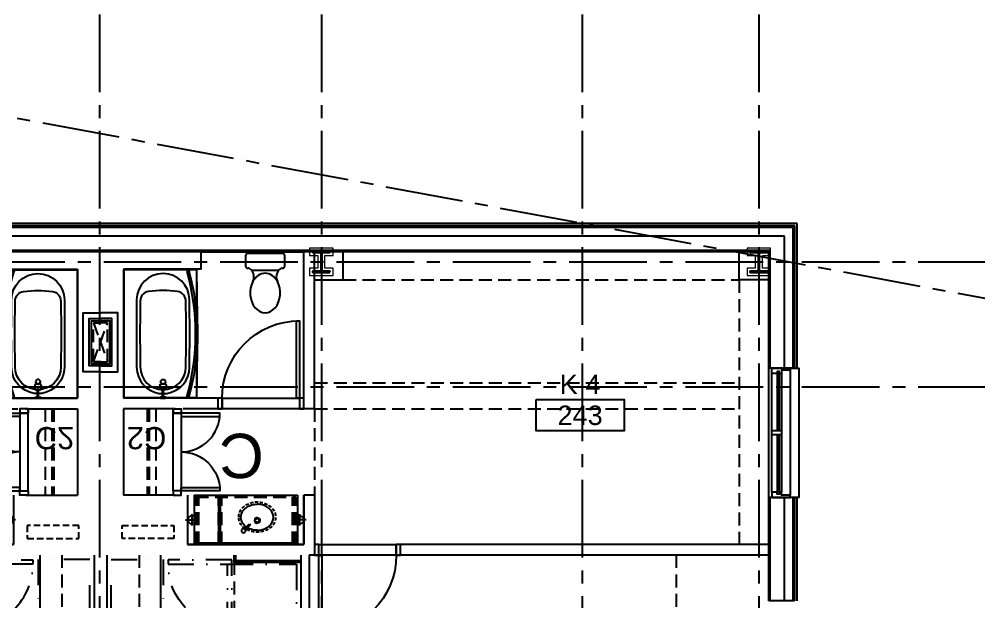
# Model space of a CAD drawing. Header units: inches. Extents: x -3700 to 348, y -844 to 2341.
# Drawn here: x -1945.3 to -1500.4, y 959.6 to 1229.6 of the extents above; entities that cross this region are included whole.
import ezdxf
from ezdxf.enums import TextEntityAlignment as Align
from ezdxf.xclip import XClip

# ---------------------------------------------------------------- set-up
doc = ezdxf.new("R2010")
doc.units = ezdxf.units.IN
doc.header["$LTSCALE"] = 48
doc.header["$MEASUREMENT"] = 0
doc.header["$XCLIPFRAME"] = 0
for name, pattern in [('CENTER2', [1.125, 0.75, -0.125, 0.125, -0.125]), ('DASHDOT2', [0.5, 0.25, -0.125, 0, -0.125]), ('HIDDEN', [0.375, 0.25, -0.125]), ('HIDDEN2', [0.1875, 0.125, -0.0625])]:
    doc.linetypes.add(name, pattern=pattern)
doc.layers.get('0').update_dxf_attribs({"color": 253})
for name, color, linetype, lineweight in [('A-Detl-Hatch', 253, 'Continuous', 18), ('S-Detl-Hatch', 253, 'Continuous', 18), ('S-Detl-Wide', 253, 'Continuous', 35)]:
    doc.layers.add(name, color=color, linetype=linetype, lineweight=lineweight)
for name, color, linetype in [('A-Door', 253, 'Continuous'), ('A-Door-Head', 253, 'Continuous'), ('A-Eqpm', 253, 'Continuous'), ('A-Eqpm-NIC', 253, 'DASHDOT2'), ('A-Flor-Case', 253, 'Continuous'), ('A-Flor-Case-Hidden', 253, 'HIDDEN2'), ('A-Flor-Outline', 253, 'Continuous'), ('A-Flor-Ovhd', 253, 'HIDDEN2'), ('A-Flor-Pfix', 253, 'Continuous'), ('A-Flor-Soffit', 253, 'HIDDEN2'), ('A-Flor-Spcl', 253, 'Continuous'), ('A-Flor-Wall Mtd Fixture', 253, 'Continuous'), ('A-Glaz', 253, 'Continuous'), ('A-Glaz-Sill', 253, 'Continuous'), ('A-Grid(3-32)', 253, 'CENTER2'), ('A-HVAC', 253, 'HIDDEN2'), ('A-Tag-Rm(3-32)', 253, 'Continuous'), ('A-Wall-Full', 253, 'Continuous'), ('A-Wall-Hatch', 253, 'Continuous')]:
    doc.layers.add(name, color=color, linetype=linetype)
doc.layers.add('G-Anno-View', color=253, linetype='Continuous', lineweight=18, plot=False)
doc.styles.add('G1DIM', font='arial.ttf')
doc.styles.get("Standard").update_dxf_attribs({"font": 'arial.ttf'})

# ---------------------------------------------------------------- blocks, each defined once
blk = doc.blocks.new('*U9')
at = {"layer": 'A-Detl-Hatch'}
h = blk.add_hatch(dxfattribs=at)
h.set_pattern_fill('ANSI32', color=256, scale=6, style=0)
h.set_pattern_definition([(45, (0, -4.865), (-1.590990257669732, 1.590990257669732), []), (45, (1.06066017, -4.865), (-1.590990257669732, 1.590990257669732), [])])
edge = h.paths.add_edge_path()
edge.add_line((3.98, -9.73), (3.98, -9.295000000000002))
edge.add_line((3.98, -9.295000000000002), (0.645, -9.295000000000002))
edge.add_arc((0.645, -8.795000000000002), 0.5, 180, 270, ccw=False)
edge.add_line((0.145, -8.795000000000002), (0.145, -0.9349999999999996))
edge.add_arc((0.645, -0.9349999999999996), 0.5, 90, 180, ccw=False)
edge.add_line((0.645, -0.4349999999999996), (3.98, -0.4349999999999996))
edge.add_line((3.98, -0.4349999999999996), (3.98, 0))
edge.add_line((3.98, 0), (-3.98, 0))
edge.add_line((-3.98, 0), (-3.98, -0.4349999999999996))
edge.add_line((-3.98, -0.4349999999999996), (-0.645, -0.4349999999999996))
edge.add_arc((-0.645, -0.9349999999999996), 0.5, 0, 90, ccw=False)
edge.add_line((-0.145, -0.9349999999999996), (-0.145, -8.795000000000002))
edge.add_arc((-0.645, -8.795000000000002), 0.5, -90, 0, ccw=False)
edge.add_line((-0.645, -9.295000000000002), (-3.98, -9.295000000000002))
edge.add_line((-3.98, -9.295000000000002), (-3.98, -9.73))
edge.add_line((-3.98, -9.73), (3.98, -9.73))
at = {"color": 0, "linetype": 'ByBlock'}
blk.add_lwpolyline([(3.98, -9.73), (3.98, -9.295000000000002), (0.645, -9.295000000000002, -0.414213562373095), (0.145, -8.795000000000002), (0.145, -0.9349999999999996, -0.414213562373095), (0.645, -0.4349999999999996), (3.98, -0.4349999999999996), (3.98, 0), (-3.98, 0), (-3.98, -0.4349999999999996), (-0.645, -0.4349999999999996, -0.414213562373095), (-0.145, -0.9349999999999996), (-0.145, -8.795000000000002, -0.414213562373095), (-0.645, -9.295000000000002), (-3.98, -9.295000000000002), (-3.98, -9.73)], format="xyb", close=True, dxfattribs=at)
blk = doc.blocks.new('W10X33')
at = {"layer": 'S-Detl-Hatch'}
blk.add_lwpolyline([(13773.28084524832, -7309.777745052937), (13773.28084524832, -7306.342745052938), (13769.44584524832, -7306.342745052938), (13769.44584524832, -7300.482745052938), (13773.28084524832, -7300.482745052938), (13773.28084524832, -7297.047745052938), (13762.32084524832, -7297.047745052938), (13762.32084524832, -7300.482745052938), (13766.15584524832, -7300.482745052938), (13766.15584524832, -7306.342745052938), (13762.32084524832, -7306.342745052938), (13762.32084524832, -7309.777745052937)], close=True, dxfattribs=at)
at = {"layer": 'S-Detl-Wide'}
blk.add_blockref('*U9', (13767.80084524832, -7298.547745052938), dxfattribs=at)
blk = doc.blocks.new('2ND FLOOR - STRUCTURAL GRID')
at = {"layer": 'A-Grid(3-32)'}
for p, q in [((9776.49939669304, -7426.007197794599), (9776.49939669304, -9409.767600574543)), ((9879.499396693041, -7426.007197794599), (9879.499396693041, -9409.767600574543)), ((10000.49939669304, -7426.007197794599), (10000.49939669304, -9409.767600574543)), ((10082.49939669304, -7426.007197794599), (10082.49939669304, -9409.767600574543)), ((8104.499396678264, -7709.465475131517), (11912.49939667826, -8419.247450184206)), ((8104.499396678264, -8080.75), (11912.49939667826, -8080.75)), ((8104.499396678264, -8138.750000000011), (11912.49939667826, -8138.75000000004))]:
    blk.add_line(p, q, dxfattribs=at)
for p in [(-3888.301448555279, -777.3372549470623), (-3685.301448555278, -777.3372549470623)]:
    blk.add_blockref('W10X33', p)
blk = doc.blocks.new('36in door')
blk.add_lwpolyline([(-1.5, -36), (0, -36), (0, 0), (-1.5, 0)], close=True)
blk.add_arc((0, 0), 36, 180, 270)
blk = doc.blocks.new('HVAC UNIT NICHE')
at = {"layer": 'A-Door-Head'}
blk.add_lwpolyline([(4, 0), (28.5, 0), (28.5, -3.75), (4, -3.75)], close=True, dxfattribs=at)
at = {"layer": 'A-HVAC'}
for p, q in [((4.25, 0), (28.25, -24)), ((4.25, -24), (28.25, 0))]:
    blk.add_line(p, q, dxfattribs=at)
for points in [[(3.25, 0), (29.25, 0), (29.25, 0.5), (3.25, 0.5)], [(4.25, -24), (28.25, -24), (28.25, 0), (4.25, 0)]]:
    blk.add_lwpolyline(points, close=True, dxfattribs=at)
for centre in [(21.13149404000433, -24.99996672193265), (23.74759992826148, -24.99996672193265), (26.36370581651863, -24.99996672193265)]:
    blk.add_circle(centre, 1, dxfattribs=at)
at = {"layer": 'A-Wall-Full'}
for p, q in [((4, 0), (0, 0)), ((4, -3.75), (4, 0)), ((28.5, 0), (33.25, 0)), ((28.5, -3.75), (28.5, 0)), ((33.25, 0), (33.25, -26)), ((4, -3.75), (0, -3.75)), ((28.5, -3.75), (29.5, -3.75)), ((29.5, -3.75), (29.5, -26))]:
    blk.add_line(p, q, dxfattribs=at)
blk = doc.blocks.new('18in door')
blk.add_lwpolyline([(0, 0), (1.5, 0), (1.5, 18), (0, 18)], close=True)
blk.add_arc((0, 0), 18, 0, 90)
blk = doc.blocks.new('Suite Closet 2')
at = {"layer": 'A-Door'}
for points in [[(1, -25), (4.75, -25), (4.75, -23), (1, -23)], [(1, -61), (4.75, -61), (4.75, -63), (1, -63)]]:
    blk.add_lwpolyline(points, close=True, dxfattribs=at)
at = {"layer": 'A-Door-Head'}
blk.add_lwpolyline([(1, -25), (4.75, -25), (4.75, -61), (1, -61)], close=True, dxfattribs=at)
at = {"layer": 'A-Flor-Ovhd'}
for p, q in [((12.75, -63), (12.75, -23)), ((15.75, -63), (15.75, -23)), ((16.75, -63), (16.75, -23))]:
    blk.add_line(p, q, dxfattribs=at)
at = {"layer": 'A-Wall-Full'}
for p, q in [((1, -25), (4.75, -25)), ((3.75, -23), (27.74999999999272, -23)), ((4.75, -25), (4.75, -23)), ((4.75, -25), (4.75, -23)), ((27.74999999999272, -63), (27.74999999999272, -23)), ((1, -63), (1, -61)), ((1, -61), (4.75, -61)), ((4.75, -63), (4.75, -61)), ((3.75, -63), (27.75, -63))]:
    blk.add_line(p, q, dxfattribs=at)
at = {"layer": 'A-Door', "extrusion": (0, 0, -1), "zscale": -1, "rotation": 270}
blk.add_blockref('18in door', (-1, -25), dxfattribs=at)
at = {"layer": 'A-Door', "rotation": 90}
blk.add_blockref('18in door', (1, -61), dxfattribs=at)
at = {"layer": 'G-Anno-View', "insert": (7.818452382307441, -44.25080669869203), "char_height": 10.29055610190971, "width": 80.84383519663768, "attachment_point": 1, "style": 'G1DIM'}
blk.add_mtext('C2', dxfattribs=at)
blk = doc.blocks.new('refrigerator')
blk.add_line((-30.125, 0), (-30.125, -29.5))
for points in [[(-32.125, -29.5), (0, -29.5), (0, 0), (-32.125, 0)], [(-34.125, -3.75), (-32.125, -3.75), (-32.125, -2.25), (-34.125, -2.25)], [(-59.62500000000008, -31.5), (-59.62500000000008, -29.5), (-30.12500000000008, -29.5), (-30.12500000000008, -31.5)]]:
    blk.add_lwpolyline(points, close=True)
blk.add_arc((-30.12500000000008, -29.5), 29.5, 89.9999999999998, 183.8874415421603)
blk = doc.blocks.new('kitchen faucet')
for p, q in [((0.9270248108869579, 0.375), (8.375, 0.375)), ((1, 0.125), (4, 0.125)), ((4, -0.125), (4, 0.125)), ((0.9270248108869579, -0.375), (8.375, -0.375)), ((1, -0.125), (4, -0.125))]:
    blk.add_line(p, q)
blk.add_circle((0, 0), 1)
blk.add_arc((8.375, 0), 0.3749999999999999, 270, 90)
blk = doc.blocks.new('kitchen sink')
blk.add_lwpolyline([(-14.94352743241843, -6.97385751830825, 0.1433289715802879), (-14, -7.25), (-3, -7.25, 0.414213562373095), (-1.25, -5.5), (-1.25, 5.5, 0.414213562373095), (-3, 7.25), (-14, 7.25, 0.414213562373095), (-15.75, 5.5), (-15.75, -5.5, 0.1433289715802932), (-15.47385751830827, -6.443527432418477, 0.1433289715802932)], format="xyb")
blk.add_circle((-10.75, 0), 1.5)
at = {"layer": 'A-Flor-Case-Hidden'}
for p, q in [((-15.75, 8.5), (-17, 7.25)), ((-1.25, 8.5), (0, 7.25)), ((-16.6401650429449, -7.609834957055), (-17, -7.25)), ((-15.75, -8.5), (-16.10983495705516, -8.140165042944773)), ((-1.25, -8.5), (0, -7.25))]:
    blk.add_line(p, q, dxfattribs=at)
for points in [[(-17, 7.25), (-17, -7.25)], [(-1.25, 8.5), (-15.75000000000001, 8.5)], [(0, -7.25), (0, 7.25)], [(-15.75, -8.5), (-1.25, -8.5)]]:
    blk.add_lwpolyline(points, dxfattribs=at)
at = {"rotation": 45.00000000000001}
blk.add_blockref('kitchen faucet', (-17.375, -8.875), dxfattribs=at)
blk = doc.blocks.new('cooktop')
at = {"ltscale": 0.5}
blk.add_lwpolyline([(-7.5625, -21.5), (7.5625, -21.5, 0.414213562373095), (8.5625, -20.5), (8.5625, -1, 0.414213562373095), (7.5625, 0), (-7.5625, 0, 0.414213562373095), (-8.5625, -1), (-8.5625, -20.5, 0.414213562373095)], format="xyb", close=True, dxfattribs=at)
for centre, radius in [((-3.272838357697765, -5.468571692716068), 3), ((6.323797393350105, -3.401673149219278), 0.75), ((6.323797393350105, -6.241313674499906), 0.75), ((-0.3137133851778344, -15.04573224458363), 4.655318865639856)]:
    blk.add_circle(centre, radius, dxfattribs=at)
blk = doc.blocks.new('Suite Kitchen 1')
at = {"layer": 'A-Eqpm'}
for points in [[(-3, 82.875), (-23, 82.875), (-23, 83.375), (-3, 83.375)], [(-4, 82.875), (-22, 82.875), (-22, 79.375), (-4, 79.375)]]:
    blk.add_lwpolyline(points, close=True, dxfattribs=at)
at = {"layer": 'A-Eqpm-NIC'}
for points in [[(-0.25, 47.875), (-15.5, 47.875), (-15.5, 77.75), (-0.25, 77.75)], [(-1.999999999983629, 2.000000000001819), (-25.99999999998363, 2.000000000001819), (-25.99999999998363, 26.00000000000182), (-1.999999999983629, 26.00000000000182)]]:
    blk.add_lwpolyline(points, close=True, dxfattribs=at)
at = {"layer": 'A-Flor-Case'}
for p, q in [((-25, 77.99999999999272), (-24.99999999997635, -5.456968210637569e-12)), ((-59.00000000001455, 3.249999999990905), (-90.00000000001455, 3.249999999990905)), ((-59.75000000001455, 2.499999999990905), (-90.00000000001455, 2.499999999990905)), ((-59.75000000001455, 3.249999999990905), (-59.75000000001455, 0)), ((-59.00000000001455, 3.249999999990905), (-59.00000000001455, 0))]:
    blk.add_line(p, q, dxfattribs=at)
at = {"layer": 'A-Flor-Ovhd'}
for p, q in [((-14.99999999998727, 1.818989403545856e-12), (-14.99999999998727, 77.75000000000182)), ((-59.00000000001455, 3.249999999990905), (-59.00000000001455, 34.87499999996908))]:
    blk.add_line(p, q, dxfattribs=at)
at = {"layer": 'A-Wall-Full'}
for p, q in [((-26, 82.875), (0, 82.875)), ((-26, 78), (-26, 82.875)), ((-26, 78), (0, 78)), ((0, 0), (0, 78)), ((-93.75000000002365, 0), (-93.75000000002365, 38.50000000000546)), ((-59.00000000001455, 38.49999999999272), (-93.75000000002365, 38.50000000000546)), ((-59.00000000001637, 34.74999999999272), (-59.00000000001455, 38.49999999999272)), ((-59.00000000001637, 34.74999999999272), (-90.00000000001455, 34.74999999999091)), ((-90.00000000001455, 0), (-90.00000000001455, 34.74999999999091)), ((-90.00000000001455, 0), (0, 0))]:
    blk.add_line(p, q, dxfattribs=at)
at = {"layer": 'A-Eqpm-NIC', "extrusion": (0, 0, -1), "zscale": -1}
for name, p in [('cooktop', (14.24999999999272, 74.75000000000182)), ('refrigerator', (88.00000000001455, 33.74999999999091))]:
    blk.add_blockref(name, p, dxfattribs=at)
at = {"layer": 'A-Flor-Pfix', "extrusion": (0, 0, -1), "zscale": -1}
blk.add_blockref('kitchen sink', (22.74999999999272, 40.00000000000182), dxfattribs=at)
at = {"layer": 'G-Anno-View', "insert": (-60.02669812818203, 61.88749855192509), "char_height": 20.58111220381943, "width": 161.6876703932754, "attachment_point": 1, "style": 'G1DIM'}
blk.add_mtext('K2', dxfattribs=at)
blk = doc.blocks.new('shower head')
for p, q in [((0.5, 0.25), (4.482786857688097, 0.2500000000025011)), ((6.042794623776771, 1.495401227292405), (4.497995862483094, 1.499996866363063)), ((0.4999999999999858, -0.25), (4.481603635898281, -0.2499999999974989)), ((6.022975186829711, -1.504237855005158), (4.491655762012087, -1.49999551940391))]:
    blk.add_line(p, q)
blk.add_lwpolyline([(0, -1.125), (0.5, -1.125), (0.5, 1.125), (0, 1.125)], close=True)
at = {"extrusion": (0, 0, -1)}
for centre, start_param, end_param in [((4.495311645545527, 4.547473508864641e-12), 4.878707650173357, 10.82699609266944), ((6.024385509791543, -0.004243297665425416), 6.26599830275396, 9.430838783973222)]:
    blk.add_ellipse(centre, major_axis=(0.003503243768375877, 1.499995909088731), ratio=0.4837345158988923, start_param=start_param, end_param=end_param, dxfattribs=at)
blk.add_open_spline([(4.482786857688097, 0.2500000000022737), (4.487319177958213, 0.2047685365964753), (4.490775320784849, 0.1591643370102247), (4.492874271991624, 0.1130900714290419), (4.49631322013704, 0.03760141325528821), (4.49610892864554, -0.0391490881536356), (4.492268892784622, -0.1146035032752479), (4.489949600694501, -0.1601762100142423), (4.486304033328622, -0.2052761202571673), (4.481603635898253, -0.2499999999977263)], degree=3, knots=[7.633998918920588, 7.633998918920588, 7.633998918920588, 7.633998918920588, 7.755289448368348, 7.755289448368348, 7.755289448368348, 7.954013382471494, 7.954013382471494, 7.954013382471494, 8.074038003380691, 8.074038003380691, 8.074038003380691, 8.074038003380691])
blk = doc.blocks.new('shower curtain rod')
for p, q in [((-59.75000000000003, 0), (-60.00000000000003, 0)), ((-59.75000000000003, -2.5), (-59.75000000000003, 0)), ((-0.25, 0), (0, 0)), ((-0.25, -2.5), (-0.25, 0)), ((-59.75000000000003, -2.5), (-60.00000000000003, -2.5)), ((-59.75000000000003, -0.75), (-58.85741635384332, -0.75)), ((-59.75000000000003, -1.75), (-59.00000000000003, -1.75)), ((-0.25, -0.75), (-1.142583646156709, -0.75)), ((-0.25, -1.75), (-1, -1.75)), ((-0.25, -2.5), (0, -2.5))]:
    blk.add_line(p, q)
for centre, radius, start, end in [((-30, 101.3749999999964), 107.1249999999963, 254.2933733959757, 285.7066266040243), ((-30, 101.3438098274019), 106.0938098274015, 254.2167428464521, 285.7832571535479)]:
    blk.add_arc(centre, radius, start, end)
blk = doc.blocks.new('tub plan')
for p, q in [((0.1186772362539159, -32.2490343565205), (0.1186772362539159, -0.3061772362543707)), ((59.44017723625393, -0.1186772362525517), (0.3061772362539159, -0.1186772362525517)), ((59.62767723625393, -32.2490343565205), (59.62767723625393, -0.3061772362525517)), ((2.248177236253923, -16.49817723625347), (2.248177236253923, -19.99817723625347)), ((-0.06682276374613139, -33.87317723625347), (59.81317723625398, -33.87317723625347)), ((0.1856772362539232, -33.8624539315515), (0.1856772362539232, -32.3624539315515)), ((59.56067723625392, -33.8624539315515), (59.56067723625392, -32.36245393154968))]:
    blk.add_line(p, q)
blk.add_circle((7.623177236253923, -18.24817723625347), 1.09375)
for centre, radius, start, end in [((0.3061772362539159, -0.3061772362525517), 0.1875, 90, 180), ((59.44017723625393, -0.3061772362525517), 0.1875, 0, 90), ((14.37253288923603, -18.24817723625347), 12.25, 90, 171.7867892982753), ((14.49817723625392, -18.24817723625347), 10.59, 90, 180), ((29.9978550627452, -982.4762710983778), 976.6031018206083, 89.08324762313381, 90.91675237686617), ((29.7721445424495, -940.7311558983056), 933.1979841312053, 89.06217870603106, 90.93782129396892), ((45.04611184864689, -12.15817723625332), 4.5, 8.047846247277965, 90), ((45.62317723625392, -18.24817723625347), 12.25, 270, 90), ((1.97452144383351, -18.24817723625347), 48, 351.952153752722, 8.047846247277965), ((14.37253288923603, -18.24817723625347), 12.25, 188.2132107017247, 270), ((14.49817723625392, -18.24817723625347), 10.59, 180, 270), ((45.04611184864689, -24.33817723625361), 4.5, 270, 351.952153752722), ((29.9978550627452, 945.9799166258708), 976.6031018206083, 269.0832476231338, 270.9167523768662), ((29.7721445424495, 904.2348014257987), 933.1979841312053, 269.0621787060311, 270.9378212939689), ((0.2481772362539232, -32.2490343565205), 0.1295, 180, 241.1429827185196), ((0.248677236254025, -33.68717723625377), 0.13, 246.639862877424, 270), ((29.87317723625392, 1136.1268227649), 1170.375000001152, 268.5495514018816, 271.4504485981185), ((59.49817723625392, -32.2490343565205), 0.1295, 298.8570172814803, 0), ((59.81317723625398, -33.81317723625398), 0.06, 270, 0)]:
    blk.add_arc(centre, radius, start, end)
at = {"layer": 'A-Flor-Pfix'}
blk.add_blockref('shower head', (-0.06682276374522189, -18.24817723625347), dxfattribs=at)
at = {"layer": 'A-Flor-Spcl'}
blk.add_blockref('shower curtain rod', (59.87317723625347, -28.62317723625347), dxfattribs=at)
blk = doc.blocks.new('Toiliet American Std Cadet Pro')
for p, q in [((5.839921660070786, 9.062505791591093), (0.9999923428219972, 9.062500811356813)), ((-6.8458210762401e-06, 8.062500000000682), (6.84582104781839e-06, -8.062500000000455)), ((6.839922910565974, 7.896269271069514), (6.83992247142703, 8.062506602947906)), ((7.531675966204034, 6.5162270408739), (6.99574209232037, 7.360211553805357)), ((7.687504852041457, -5.98014813940199), (7.68749514795843, 5.980169323609744)), ((6.839936163069183, -8.062493397052776), (6.839935723930012, -7.896249462226478)), ((6.995754035816532, -7.360191492113245), (7.531686540155164, -6.516206109515224)), ((1.000007657177292, -9.062499188643415), (5.839936974426081, -9.062494208408907))]:
    blk.add_line(p, q)
for centre, radius, start, end in [((0.9999931541785827, 8.062500811357268), 0.9999999999999999, 90.00004648730803, 180.000046487308), ((5.839922471427371, 8.06250579159132), 0.9999999999999999, 4.648730802774381e-05, 90.00004648730803), ((7.839922910565861, 7.896270082426099), 1.00000000000023, 180.000046487282, 212.4157267287875), ((6.687495147958543, 5.980168512253158), 1.000000000000227, 4.648730802774381e-05, 32.4157267288182), ((10.88910110862361, 10.10133413929634), 4.911750858309969, 226.878355171493, 295.5830616127054), ((1.000006845820707, -8.06249918864387), 0.9999999999999999, 180.000046487308, 270.000046487308), ((5.839936163069495, -8.062494208409362), 0.9999999999999999, 270.000046487308, 4.648730802774381e-05), ((7.839935723929699, -7.896248650869893), 0.9999999999999999, 147.5843662458017, 180.000046487308), ((10.88911725706632, -10.10130787825301), 4.911750778598119, 64.4170277726952, 133.1217347887163), ((6.687504852041769, -5.98014895075903), 0.999999999999916, 327.5843662458179, 4.648730802774381e-05)]:
    blk.add_arc(centre, radius, start, end)
for major_axis, ratio, start_param, end_param in [((9.174326882969057, 7.44365076045988e-06), 0.7629987561258906, 2.197168750605836, 4.086016556577484), ((9.174326882969053, 7.44365080935051e-06), 0.762998756125892, 4.086016556575147, 8.480354057783977)]:
    blk.add_ellipse((18.38817311703089, 1.911255458253436e-05), major_axis=major_axis, ratio=ratio, start_param=start_param, end_param=end_param)
blk = doc.blocks.new('wall sconce')
for p, q in [((-1, 0), (4.625, 0)), ((2, -2.625), (2, 2.625))]:
    blk.add_line(p, q)
blk.add_circle((2, 0), 1.875)
blk = doc.blocks.new('sink1915rear')
for p, q in [((-5.778622522350549, -4.412289884536392), (-3.960742414498522, -6.230169992388417)), ((-5.601845827053911, -4.235513189239756), (-3.783965719201888, -6.05339329709178)), ((-5.474493317582425, -4.009312308117968), (-3.076858938015338, -6.406946687685053)), ((-6.004823403472336, -4.539642394007879), (-3.607189023905249, -6.937276773574965)), ((-3.960742414498522, -6.230169992388417), (-3.783965719201888, -6.05339329709178)), ((-3.607189023905249, -6.937276773574965), (-3.076858938015338, -6.406946687685053))]:
    blk.add_line(p, q)
blk.add_circle((-6.347227801003122, -3.666907910587183), 0.9375)
for points, knots in [([(0.0004528601065345583, -3.91076877255836), (-0.4126250764766866, -3.926481334309422), (-1.229345721615267, -3.957547562818874), (-2.411726861462984, -4.201425570674523), (-3.481891077401134, -4.565371331874287), (-4.132568998395769, -4.888289128985303), (-4.42554070006971, -5.058264925630697)], [0, 0, 0, 0, 1.238365004979438, 2.448444170486671, 3.606048187069407, 4.621257040060851, 4.621257040060851, 4.621257040060851, 4.621257040060851]), ([(-5.068493935649283, -5.475971861836875), (-5.158453843785232, -5.541295895701818), (-5.499234016115146, -5.801062842462793), (-6.033423511483338, -6.293099343300849), (-6.597211587900805, -6.98617685947119), (-7.025952191445331, -7.708484889703257), (-7.324374776655734, -8.448638472511954), (-7.500775518326225, -9.197108066528614), (-7.559659323057947, -9.949188037262637), (-7.500745584228877, -10.70145636589178), (-7.324216297325545, -11.45046201719007), (-7.025472792042468, -12.19140276557655), (-6.596190983354095, -12.91461983421322), (-6.031694278158003, -13.60861709277041), (-5.327277413640399, -14.25751553891327), (-4.481233270928467, -14.83824198700177), (-3.502784771569392, -15.32976732019944), (-2.408215916333365, -15.70215543521141), (-1.22713508602255, -15.94594164893018), (-0.4117005270669409, -15.97701054819682), (0.0004589975065272256, -15.99271425195836)], [5.387657404741645, 5.387657404741645, 5.387657404741645, 5.387657404741645, 5.720939566022763, 6.671914558966629, 7.558930469905226, 8.391938934834847, 9.182353751364623, 9.94385050592812, 10.6900528230439, 11.43645772895954, 12.19852389533066, 12.98981513865818, 13.82391691069281, 14.71212740683209, 15.6642881085877, 16.68723626789985, 17.78085518532396, 18.93843724306726, 20.14741629025649, 21.38303016869123, 21.38303016869123, 21.38303016869123, 21.38303016869123])]:
    blk.add_open_spline(points, degree=3, knots=knots)
for points in [[(0.0004528598065292044, -3.910768090758356), (1.235398677506524, -3.992301177658359), (2.421989394306536, -4.229653737358358), (3.51674184070653, -4.605959435758358), (4.492905708806532, -5.097619465258358), (5.333913246206535, -5.678187459458357), (6.032236193606522, -6.323730615858359), (6.590464929406522, -7.013078333958358), (7.014007638706531, -7.730387864458358), (7.308822586206531, -8.463773831658358), (7.482779795906524, -9.205143845458359), (7.540467743906532, -9.949121220958357), (7.482760787506535, -10.69330034585836), (7.308676673006531, -11.43522553545836), (7.013537163906534, -12.16942574765836), (6.589443024006528, -12.88767952865836), (6.030482920006534, -13.57797237235836), (5.331320934106529, -14.22435491845836), (4.489510967006524, -14.80557130815836), (3.512820066106528, -15.29762395235836), (2.418128098406527, -15.67403827005836), (1.232639430006529, -15.91129127545836), (0.000458997406525441, -15.99271460255836)], [(0.0001532756065358853, -9.702288986758358), (-0.4781987342934713, -9.607139346958359), (-0.8837266100934755, -9.336176053958358), (-1.154693306093471, -8.930650118958358), (-1.249846724393464, -8.452298014358359), (-1.154698973993476, -7.973941538058359), (-0.8837337915934711, -7.568409100958359), (-0.4782032952934685, -7.297440515658359), (0.0001532756065358853, -7.20228898665836)], [(0.0001532816065292764, -7.57728898665836), (-0.3346915431934718, -7.643893076658358), (-0.6185694750934658, -7.833574870258357), (-0.8082429797934694, -8.117445001858357), (-0.8748467242934694, -8.452295324158356), (-0.8082390134934698, -8.787142547058359), (-0.6185644455934707, -9.07100813245836), (-0.3346883527934708, -9.260686218258357), (0.0001532824065293426, -9.32728898665836)], [(0.0001532756065358853, -9.702288986758358), (0.4785052856065306, -9.607139346958359), (0.8840331614065349, -9.336176053958358), (1.154999857306535, -8.930650118958358), (1.250153275606536, -8.452298014358359), (1.155005525206533, -7.973941538058359), (0.8840403429065304, -7.568409100958359), (0.4785098466065278, -7.297440515658359), (0.0001532756065358853, -7.20228898665836)], [(0.0001532816065292764, -7.57728898665836), (0.3349980945065312, -7.643893076658358), (0.6188760264065252, -7.833574870258357), (0.8085495311065358, -8.117445001858357), (0.8751532756065359, -8.452295324158356), (0.8085455648065292, -8.787142547058359), (0.61887099690653, -9.07100813245836), (0.3349949041065301, -9.260686218258357), (0.0001532824065293426, -9.32728898665836)]]:
    blk.add_spline(points, degree=3)
at = {"layer": 'A-Flor-Case-Hidden', "linetype": 'HIDDEN2', "ltscale": 0.25, "extrusion": (0, 0, -1)}
blk.add_ellipse((0.0001532769065306638, -10.01428898665836), major_axis=(-8.5625, 0), ratio=0.8248175182481752, dxfattribs=at)
blk = doc.blocks.new('41in Std Vanity')
at = {"layer": 'A-Flor-Case'}
for p, q in [((23.00000000001091, 53), (0, 53)), ((0.7500000000013642, 5), (0.7500000000109139, 53)), ((23.00000000000045, 5), (23.00000000001091, 53)), ((23.00000000000045, 5), (4.547473508864641e-13, 5))]:
    blk.add_line(p, q, dxfattribs=at)
at = {"layer": 'A-Flor-Case-Hidden'}
for p, q in [((0, 52.25), (22.00000000000091, 52.25)), ((0, 51.5), (21.25000000000114, 51.5)), ((0, 50.75), (21.25000000000114, 50.75)), ((22.00000000000091, 5.75), (22.00000000001, 52.125)), ((0, 17.875), (21.25000000000114, 17.875)), ((0, 17.125), (21.25000000000114, 17.125)), ((0, 16.375), (22.00000000000091, 16.375)), ((21.25000000000364, 17.125), (0.750000000003638, 17.125)), ((21.25000000000364, 16.375), (0.750000000003638, 16.375)), ((0, 7.25), (21.25000000000114, 7.25)), ((0, 6.5), (21.25000000000114, 6.5)), ((0, 5.75), (22.00000000000091, 5.75))]:
    blk.add_line(p, q, dxfattribs=at)
for points in [[(21.25000000000114, 50.75), (22.00000000000091, 50.75), (22.00000000000091, 52.25), (21.25000000000114, 52.25)], [(21.25000000000114, 17.875), (22.00000000000091, 17.875), (22.00000000000091, 16.375), (21.25000000000114, 16.375)], [(21.25000000000114, 7.25), (22.00000000000091, 7.25), (22.00000000000091, 5.75), (21.25000000000114, 5.75)]]:
    blk.add_lwpolyline(points, close=True, dxfattribs=at)
at = {"layer": 'A-Wall-Full'}
for p, q in [((0, 2), (0, 56)), ((0, 56), (23.00000000001091, 55.99999999998909)), ((23.00000000001069, 2), (0, 2))]:
    blk.add_line(p, q, dxfattribs=at)
at = {"layer": 'A-Flor-Pfix', "rotation": 90}
blk.add_blockref('sink1915rear', (2.736114859054396, 34.31233616187819), dxfattribs=at)
at = {"layer": 'A-Flor-Wall Mtd Fixture', "xscale": -1, "rotation": 90}
blk.add_blockref('wall sconce', (11.500000000005, 55.99999999999636), dxfattribs=at)
at = {"layer": 'A-Flor-Wall Mtd Fixture', "rotation": 90}
blk.add_blockref('wall sconce', (11.50000000000546, 2), dxfattribs=at)
blk = doc.blocks.new('Suite Vanity and Bath 1')
at = {"layer": 'A-Door'}
for points in [[(6.875, 72.875), (4.875, 72.875), (4.875, 68), (6.875, 68)], [(44.875, 72.875), (42.875, 72.875), (42.875, 68), (44.875, 68)]]:
    blk.add_lwpolyline(points, close=True, dxfattribs=at)
at = {"layer": 'A-Door-Head'}
blk.add_lwpolyline([(6.875, 72.87500000000364), (42.875, 72.87500000000364), (42.875, 68), (6.875, 68)], close=True, dxfattribs=at)
at = {"layer": 'A-Flor-Soffit'}
blk.add_line((0, 72.875), (0, 112.875), dxfattribs=at)
at = {"layer": 'A-Wall-Full'}
for p, q in [((0, 112.875), (0, 135.875)), ((4.875, 135.875), (58.87499999999636, 135.8750000000002)), ((4.875, 112.875), (4.875, 135.875)), ((58.875, 112.8749999999893), (58.875, 135.8749999999902)), ((0, 112.875), (4.875, 112.875)), ((0, 72.875), (0, 0)), ((0, 72.875), (6.875, 72.875)), ((6.875, 68), (6.875, 72.875)), ((42.875, 68), (42.875, 72.875)), ((42.875, 72.875), (60.87500000000364, 72.875)), ((4.875, 68), (4.875, 0)), ((4.875, 68), (6.875, 68)), ((42.875, 68), (88.62499999999636, 68)), ((88.62499999999636, 8.06000000000131), (88.62499999999636, 68)), ((52.62499999999636, 8.06000000000131), (52.62499999999636, 0)), ((52.62499999999636, 8.06000000000131), (88.62499999999636, 8.06000000000131)), ((52.62499999999636, 0), (4.875, 0))]:
    blk.add_line(p, q, dxfattribs=at)
at = {"extrusion": (0, 0, -1), "zscale": -1, "rotation": 270}
blk.add_blockref('41in Std Vanity', (-60.875, 135.875), dxfattribs=at)
at = {"layer": 'A-Door', "extrusion": (0, 0, -1), "zscale": -1}
blk.add_blockref('36in door', (-6.875, 68), dxfattribs=at)
at = {"layer": 'A-Flor-Pfix', "extrusion": (0, 0, -1), "xscale": -1, "zscale": -1, "rotation": 90}
blk.add_blockref('tub plan', (-88.49817723624801, 67.93317723625296), dxfattribs=at)
at = {"layer": 'A-Flor-Pfix', "rotation": 90.00004864950782}
blk.add_blockref('Toiliet American Std Cadet Pro', (22.875, 0.75), dxfattribs=at)
at = {"layer": 'G-Anno-View', "insert": (23.44681056815898, 105.0142514065083), "char_height": 20.58111220381943, "width": 161.6876703932754, "attachment_point": 1, "style": 'G1DIM'}
blk.add_mtext('C', dxfattribs=at)
blk = doc.blocks.new('Plumbing Chase')
at = {"layer": 'A-Flor-Outline', "linetype": 'HIDDEN2', "ltscale": 0.5}
blk.add_lwpolyline([(0.624999999992724, 0), (6.624999999992724, 0), (6.624999999992724, 24), (0.624999999992724, 24)], close=True, dxfattribs=at)
blk = doc.blocks.new('King Suite 4')
at = {"layer": 'A-Door'}
for points in [[(166.2299999999959, 156.7500000000009), (168.2299999999959, 156.7500000000009), (168.2299999999959, 151.8750000000009), (166.2299999999959, 151.8750000000009)], [(204.2299999999959, 156.7500000000009), (206.2299999999959, 156.7500000000009), (206.2299999999959, 151.8750000000009), (204.2299999999959, 151.8750000000009)], [(275.5, 47.10499999999956), (275.5, 49.10499999999956), (269.5, 49.10499999999956), (269.5, 47.10499999999956)], [(275.5, 9.104999999999563), (275.5, 11.10499999999956), (269.5, 11.10499999999956), (269.5, 9.104999999999563)]]:
    blk.add_lwpolyline(points, close=True, dxfattribs=at)
at = {"layer": 'A-Door-Head'}
for points in [[(204.2299999999959, 156.7500000000027), (168.2299999999959, 156.7500000000027), (168.2299999999959, 151.8750000000009), (204.2299999999959, 151.8750000000009)], [(275.5, 47.10499999999956), (275.5, 11.10499999999956), (269.5, 11.10499999999956), (269.5, 47.10499999999956)]]:
    blk.add_lwpolyline(points, close=True, dxfattribs=at)
at = {"layer": 'A-Eqpm'}
for points in [[(261.5, 9.105000000001382), (241.5, 9.105000000001382), (241.5, 9.605000000001382), (261.5, 9.605000000001382)], [(260.5, 9.105000000001382), (242.5, 9.105000000001382), (242.5, 5.605000000001382), (260.5, 5.605000000001382)]]:
    blk.add_lwpolyline(points, close=True, dxfattribs=at)
at = {"layer": 'A-Flor-Soffit'}
for p, q in [((192.8949999999986, 279.6350000000029), (9.104999999999563, 279.6350000000029)), ((9.104999999999563, 279.6350000000029), (9.104999999997744, 156.7499999999982)), ((206.2299999999959, 231.7500000000018), (9.104999999999563, 231.7500000000045)), ((206.2299999999959, 219.7500000000018), (9.104999999999563, 219.7500000000045)), ((38.35499999999774, 151.8749999999991), (38.35499999999956, 33)), ((209.0624999999764, 113.3749999999945), (209.0624999999764, 9.105000000001382)), ((192.0099999999984, 9.105000000002292), (38.35499999999956, 9.105000000002292))]:
    blk.add_line(p, q, dxfattribs=at)
at = {"layer": 'A-Wall-Full'}
for p, q in [((9.104999999999563, 279.6350000000029), (9.104999999999563, 292.6475000000019)), ((192.8949999999986, 279.6350000000029), (192.8949999999986, 292.6250000000018)), ((-4.625, 279.6350000000029), (9.104999999999563, 279.6350000000029)), ((206.2299999999959, 279.6350000000029), (192.8949999999986, 279.6350000000029)), ((-4.625, 156.7500000000009), (168.2299999999959, 156.7499999999673)), ((168.2299999999959, 151.8749999999654), (168.2299999999959, 156.7499999999673)), ((204.2299999999959, 156.7500000000027), (206.2299999999959, 156.7500000000009)), ((204.2299999999959, 151.8749999999654), (204.2299999999959, 156.7499999999673)), ((-4.625, 151.8749999999991), (168.2299999999959, 151.8750000000009)), ((204.2299999999959, 151.8749999999654), (206.2299999999959, 151.8749999999654)), ((204.2299999999941, 151.8749999999654), (208.7499999999709, 151.8749999999654)), ((269.5, 47.10499999999956), (269.5, 73.87500000000091)), ((269.5, 73.87500000000091), (302.5, 73.87500000000091)), ((275.5, 47.10499999999956), (275.5, 67.87500000000091)), ((275.5, 67.87500000000091), (305.5, 67.87500000000091)), ((269.5, 47.10499999999956), (275.5, 47.10499999999956)), ((5.104999999999563, 33), (-4.625, 33)), ((5.104999999999563, 29.25), (-4.625, 29.25)), ((192.0099999999984, 3), (192.0099999999984, 9.105000000002292)), ((192.0099999999984, 9.105000000002292), (269.5, 9.104999999999563)), ((275.5, 0), (275.5, 9.104999999999563)), ((34.60499999999956, 7), (27.12501633565626, 7)), ((38.35499999999956, 7), (38.35499999999956, 3)), ((192.0099999999984, 3), (38.35499999999956, 3))]:
    blk.add_line(p, q, dxfattribs=at)
for points in [[(-4.625, 12.36499999999887), (9.104999999999563, 12.36499999999887), (9.104999999999563, 7), (23.37501633565626, 7)], [(275.5, 9.104999999999563), (275.5, 11.10499999999956), (269.5, 11.10499999999956), (269.5, 9.104999999999563)]]:
    blk.add_lwpolyline(points, dxfattribs=at)
at = {"xscale": -1, "rotation": 180}
for name, p in [('Suite Vanity and Bath 1', (206.2299999999959, 292.6250000000018)), ('Suite Closet 2', (267.1049999999977, 156.7500000000009))]:
    blk.add_blockref(name, p, dxfattribs=at)
at = {"rotation": 90}
blk.add_blockref('Plumbing Chase', (295.4799999999977, 158.9178308761584), dxfattribs=at)
ref = blk.add_blockref('Suite Kitchen 1', (302.4999999999964, 151.8750000000009), dxfattribs=dict(xscale=-1, rotation=180))
XClip(ref).set_block_clipping_path([(-93.7500000000291, 4.547473508864641e-13), (0, 78.00003558382741)])
blk.add_blockref('HVAC UNIT NICHE', (5.104999999999563, 33))
at = {"layer": 'A-Door'}
blk.add_blockref('36in door', (204.2299999999941, 151.8749999999654), dxfattribs=at)
at = {"layer": 'A-Door', "extrusion": (0, 0, -1), "xscale": -1, "zscale": -1, "rotation": 90}
blk.add_blockref('36in door', (-269.5, 11.10499999999956), dxfattribs=at)
blk = doc.blocks.new('Rm Tag')
blk.add_lwpolyline([(-0.2123981095694489, 0.07589473110726885), (0.2123981095694489, 0.07589473110726885), (0.2123981095694489, -0.07589473110715517), (-0.2123981095694489, -0.07589473110715517)], close=True)
for p in [(0, 0.2858456260896673), (0, 0.1492807692377482), (0, 0)]:
    blk.add_attdef('XXX', text='', height=0.09375).set_placement(p, align=Align.MIDDLE_CENTER)
blk = doc.blocks.new('Double HVAC Shaft')
at = {"layer": 'A-Flor-Outline'}
for points in [[(0.2499999999854481, -10.00000000000182), (-4.249999999983629, -10.00000000000182), (-4.249999999983629, 10.00000000000182), (0.2499999999854481, 10.00000000000182)], [(0.2499999999854481, -10.00000000000182), (4.249999999985448, -10.00000000000182), (4.249999999985448, 10.00000000000182), (0.2499999999854481, 10.00000000000182)]]:
    blk.add_lwpolyline(points, dxfattribs=at)
at = {"layer": 'A-HVAC'}
for p, q in [((-3.249999999985448, 9.000000000001819), (3.249999999985448, -9.000000000001819)), ((-3.249999999983629, -9.000000000001819), (3.249999999985448, 9.000000000001819))]:
    blk.add_line(p, q, dxfattribs=at)
for points in [[(0.2499999999854481, -9.000000000001819), (-3.249999999983629, -9.000000000001819), (-3.249999999985448, 9.000000000001819), (0.2499999999854481, 9.000000000001819)], [(0.2499999999854481, -9.000000000001819), (3.249999999985448, -9.000000000001819), (3.249999999985448, 9.000000000001819), (0.2499999999854481, 9.000000000001819)]]:
    blk.add_lwpolyline(points, dxfattribs=at)
at = {"layer": 'A-Wall-Full'}
for points in [[(0.2499999999854481, -13.75), (-7.99999999998181, -13.75), (-7.99999999998181, 13.75), (0.2499999999854481, 13.75)], [(0.2499999999854481, -13.75), (7.999999999985448, -13.75), (7.999999999985448, 13.75), (0.2499999999854481, 13.75)], [(0.2499999999854481, -11.00000000000182), (-5.249999999983629, -11.00000000000182), (-5.249999999983629, 11.00000000000182), (0.2499999999854481, 11.00000000000182)], [(0.2499999999854481, -11.00000000000182), (5.249999999985448, -11.00000000000182), (5.249999999985448, 11.00000000000182), (0.2499999999854481, 11.00000000000182)]]:
    blk.add_lwpolyline(points, dxfattribs=at)
blk = doc.blocks.new('EXTERIOR WINDOW 3')
at = {"layer": 'A-Glaz'}
for p, q in [((5692.999373100618, -8445.750000000036), (5692.999373100618, -8419.250358011144)), ((5693.999373100618, -8445.750000000036), (5693.999373100618, -8419.250358011144)), ((5694.999373100618, -8474.249641988928), (5694.999373100618, -8419.250358011144)), ((5692.999373100618, -8474.249641988925), (5692.999373100618, -8447.750000000036)), ((5693.999373100618, -8474.249641988925), (5693.999373100618, -8447.750000000036))]:
    blk.add_line(p, q, dxfattribs=at)
for points in [[(5692.999373100618, -8419.250358011144), (5690.499373100618, -8419.250358011144), (5690.499373100618, -8416.750000000036), (5698.999179482962, -8416.750558880009), (5698.999098205593, -8417.750365818822), (5694.999373100618, -8417.750365818822), (5694.999373100618, -8419.250358011144), (5693.999373100618, -8419.250358011144), (5693.999373100618, -8418.250358011144), (5692.999373100618, -8418.250358011144), (5692.999373100618, -8419.250358011144)], [(5692.999373100618, -8474.249641988928), (5690.499373100618, -8474.249641988928), (5690.499373100618, -8476.750000000036), (5698.999179482962, -8476.749441120064), (5698.999098205593, -8475.749634181251), (5694.999373100618, -8475.749634181251), (5694.999373100618, -8474.249641988928), (5693.999373100618, -8474.249641988928), (5693.999373100618, -8475.249641988928), (5692.999373100618, -8475.249641988928), (5692.999373100618, -8474.249641988928)]]:
    blk.add_lwpolyline(points, dxfattribs=at)
blk.add_lwpolyline([(5690.499373100618, -8445.750000000036), (5690.499373100618, -8447.750000000036), (5694.999373100618, -8447.750000000036), (5694.999373100618, -8445.750000000036)], close=True, dxfattribs=at)
at = {"layer": 'A-Glaz-Sill'}
for p, q in [((5689.124364021885, -8416.750000000036), (5689.124396693198, -8476.750000000036)), ((5690.499373100618, -8419.250358011144), (5690.499373100618, -8474.249641988928)), ((5698.999098205593, -8475.749634181251), (5698.999182153915, -8417.750365818822))]:
    blk.add_line(p, q, dxfattribs=at)
blk.add_lwpolyline([(5698.999179482962, -8476.749441120064), (5703.124373531378, -8476.749441120064), (5703.124354512393, -8416.75066049537), (5698.999179482962, -8416.750558880009)], dxfattribs=at)

msp = doc.modelspace()

# ---------------------------------------------------------------- linework, layer by layer
at = {"layer": 'A-Wall-Full'}
for p, q in [((-1584.250000000158, 1134.750000000001), (-2230.750000000158, 1134.75)), ((-1584.250000000158, 1067.625000000015), (-1584.250000000158, 1134.750000000001)), ((-1597.375000000158, 1121.625000000001), (-2217.625000000158, 1121.625)), ((-1597.375000000158, 1067.625000000015), (-1597.375000000158, 1121.625000000001)), ((-1585.375000000158, 1067.625000000015), (-1597.37500000016, 1067.625000000015)), ((-1585.375000000158, 1007.625000000012), (-1597.375000000158, 1007.625000000012)), ((-1597.375000000158, 959.6250000000146), (-1597.375000000156, 1007.625000000013)), ((-1584.250000000158, 959.6250000000146), (-1584.250000000158, 1007.625000000013)), ((-1585.375000000158, 959.6250000000146), (-1597.375000000158, 959.6250000000146))]:
    msp.add_line(p, q, dxfattribs=at)
at = {"layer": 'A-Wall-Hatch'}
for p, q in [((-1585.250000000158, 1133.750000000001), (-2229.750000000158, 1133.75)), ((-1586.125000000158, 1132.875000000001), (-2228.875000000158, 1132.875)), ((-1586.125000000158, 1067.625000000015), (-1586.125000000158, 1132.875000000001)), ((-1585.250000000158, 1067.625000000015), (-1585.250000000158, 1133.750000000001)), ((-1590.125000000158, 1128.875), (-2224.875000000158, 1128.875)), ((-1590.125000000158, 1067.625000000015), (-1590.125000000158, 1128.875)), ((-1596.750000000158, 1122.250000000001), (-2218.250000000158, 1122.25)), ((-1596.750000000158, 1067.625000000015), (-1596.750000000158, 1122.250000000001)), ((-1596.750000000158, 959.6250000000146), (-1596.750000000158, 1007.625000000013)), ((-1590.125000000158, 959.6250000000146), (-1590.125000000158, 1007.625000000013)), ((-1586.125000000158, 959.6250000000146), (-1586.125000000158, 1007.625000000013)), ((-1585.250000000158, 959.6250000000146), (-1585.250000000158, 1007.625000000013))]:
    msp.add_line(p, q, dxfattribs=at)

# ---------------------------------------------------------------- block references
at = {"linetype": 'HIDDEN'}
msp.add_blockref('2ND FLOOR - STRUCTURAL GRID', (-11684.4993966932, 9197.75), dxfattribs=at)
for name, p in [('King Suite 4', (-2213.000000000158, 828.9999999999986)), ('Double HVAC Shaft', (-1907.500000000173, 1079.634591778618))]:
    msp.add_blockref(name, p)
at = {"xscale": -1}
msp.add_blockref('King Suite 4', (-1602.000000000227, 828.9999999999227), dxfattribs=at)
at = {"xscale": -1, "rotation": 180}
msp.add_blockref('EXTERIOR WINDOW 3', (-7286.49939669336, -7409.125000000025), dxfattribs=at)
at = {"layer": 'A-Tag-Rm(3-32)'}
ref = msp.add_blockref('Rm Tag', (-1684.955269879667, 1045.75337077806), dxfattribs=dict(at, xscale=96, yscale=96, zscale=96))
ref.add_attrib('XXX', 'K 4', dxfattribs={"layer": '0', "height": 9}).set_placement((-1684.955269879667, 1060.084324624884), align=Align.MIDDLE_CENTER)
ref.add_attrib('XXX', '243', dxfattribs={"layer": '0', "height": 9}).set_placement((-1684.955269879667, 1045.75337077806), align=Align.MIDDLE_CENTER)

doc.saveas('drawing.dxf')
